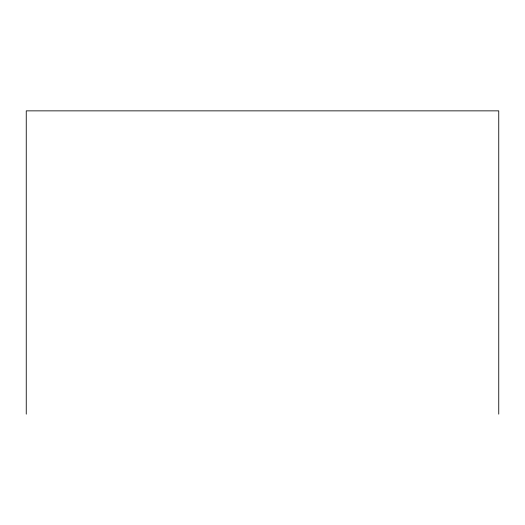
<?xml version="1.0" encoding="UTF-8"?>
<svg xmlns="http://www.w3.org/2000/svg" width="525" height="525" viewBox="0 0 525 525"><rect width="100%" height="100%" fill="white"/><g stroke="black" fill="none" stroke-linecap="round" stroke-linejoin="round"><path stroke-width="0.79" d="M498.75 414.14L498.75 110.86L26.25 110.86L26.25 414.14"/></g></svg>
